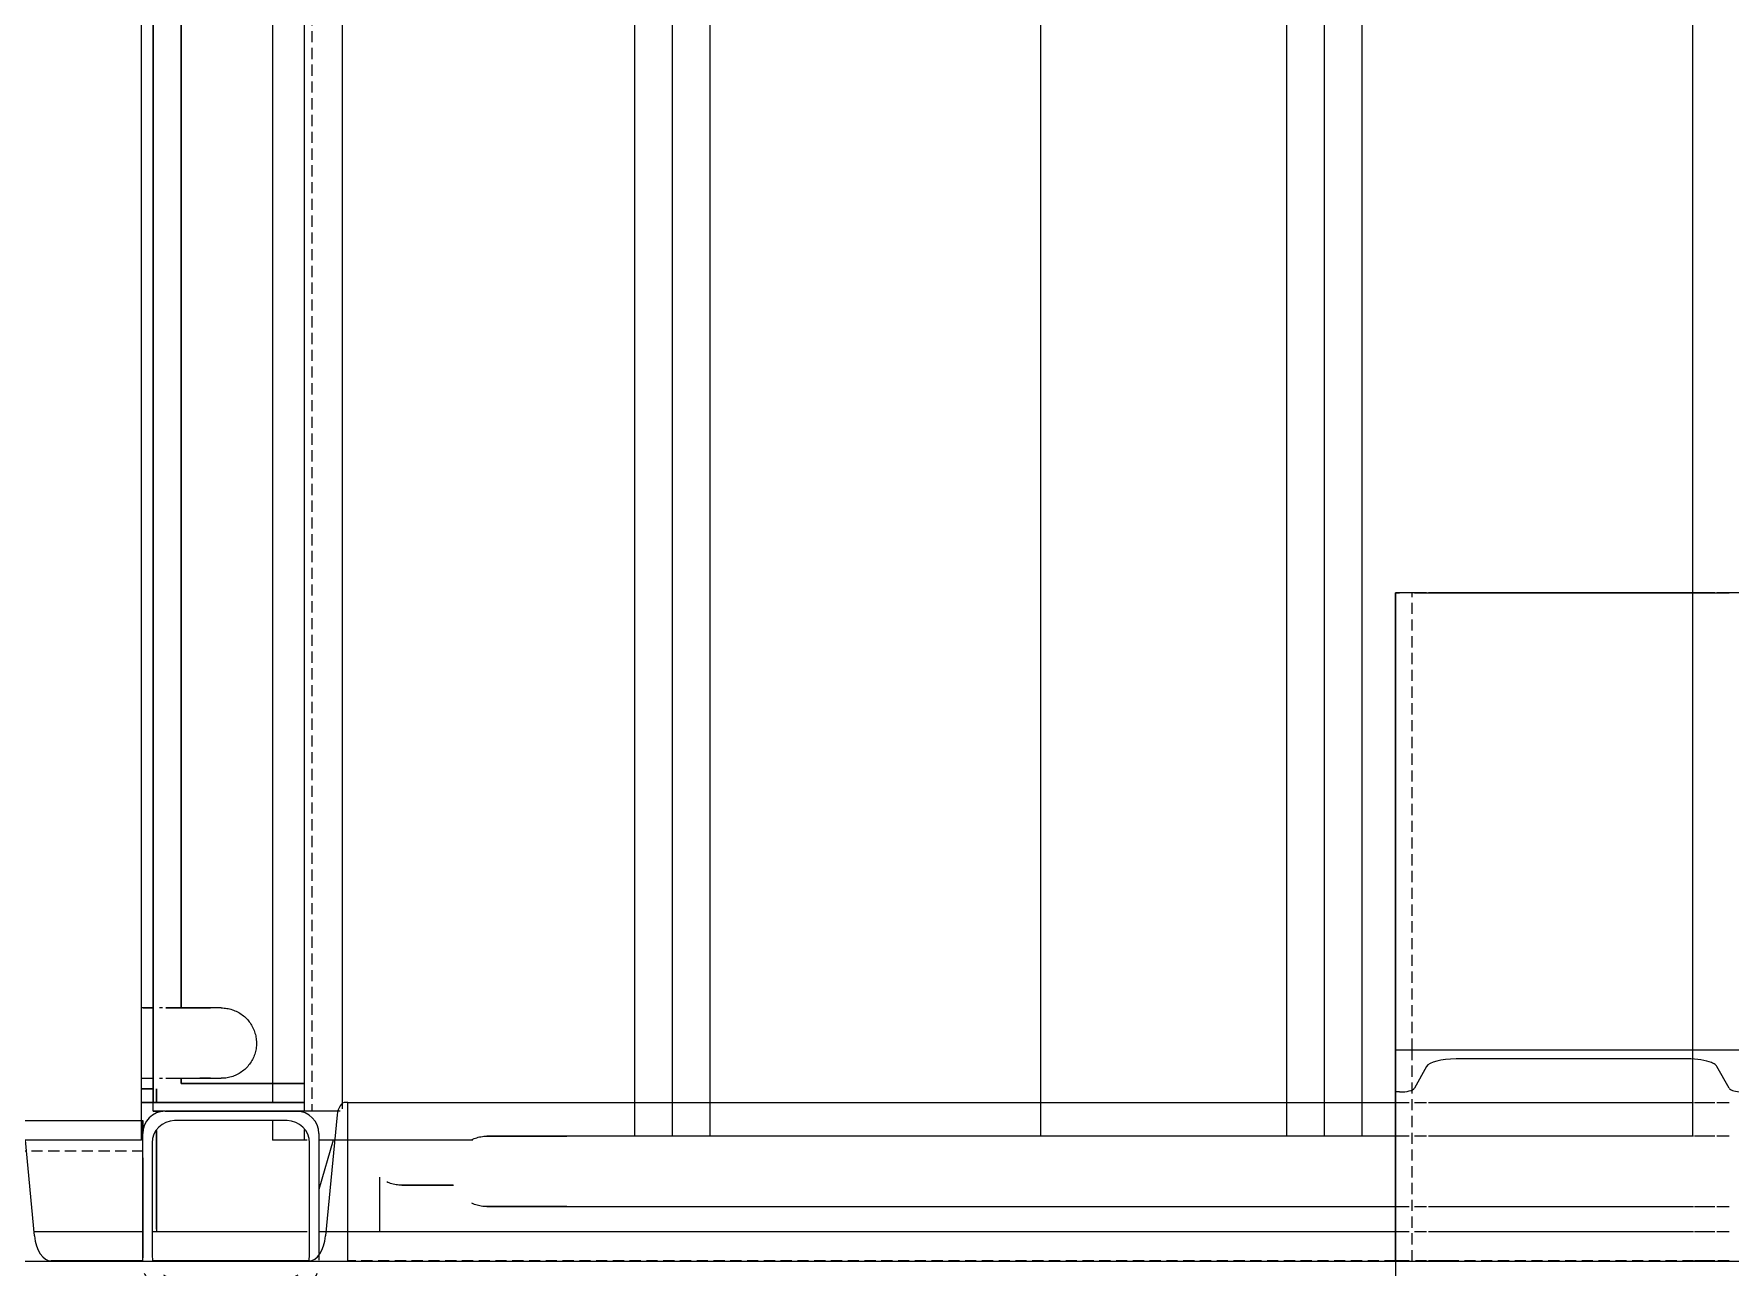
# Model space of a CAD drawing. Header units: centimetres. Extents: x -13617 to -9515, y -261 to 6553.
# Drawn here: x -12963 to -12890.7, y 5477 to 5529.6 of the extents above; entities that cross this region are included whole.
import ezdxf

# ---------------------------------------------------------------- set-up
doc = ezdxf.new("R2010")
doc.units = ezdxf.units.CM
doc.linetypes.add('_Overhead', pattern=[0.47625, 0.3175, -0.15875])
doc.linetypes.add('Hidden', pattern=[0.714375, 0.47625, -0.238125])
for name, color, linetype, lineweight in [('A-FLOR-HRAL', 7, 'Continuous', 9), ('A-WALL', 7, 'Continuous', 9), ('S-BEAM', 7, 'Continuous', 9), ('S-COLS', 7, 'Continuous', 9)]:
    doc.layers.add(name, color=color, linetype=linetype, lineweight=lineweight)

# ---------------------------------------------------------------- blocks, each defined once
blk = doc.blocks.new('C Shapes - C8x16-V105-Planta patio maniobras')
at = {"layer": 'S-BEAM', "color": 254, "true_color": 0xcccccc}
for p, q in [((-12904.972, 5505.747), (-12904.802, 5505.747)), ((-12904.39, 5505.747), (-12904.972, 5505.747)), ((-12904.972, 5486.27), (-12904.972, 5505.747)), ((-12904.972, 5505.747), (-12904.972, 5486.27)), ((-12904.174, 5505.747), (-12904.802, 5505.747)), ((-12904.174, 5505.747), (-12903.656, 5505.747)), ((-12903.656, 5505.747), (-12904.174, 5505.747)), ((-12903.656, 5505.747), (-12902.401, 5505.747)), ((-12891.372, 5505.747), (-12903.573, 5505.747)), ((-12902.401, 5505.747), (-12892.544, 5505.747)), ((-12892.544, 5505.747), (-12891.289, 5505.747)), ((-12891.289, 5505.747), (-12890.771, 5505.747)), ((-12890.771, 5505.747), (-12891.289, 5505.747)), ((-12890.143, 5505.747), (-12890.771, 5505.747)), ((-12904.972, 5477.264), (-12904.972, 5486.27)), ((-12904.972, 5486.27), (-12904.972, 5477.264))]:
    blk.add_line(p, q, dxfattribs=at)
at = {"layer": 'S-BEAM', "color": 254, "linetype": 'Hidden', "true_color": 0xcccccc}
for p, q in [((-12904.263, 5486.27), (-12904.263, 5505.747)), ((-12904.263, 5477.264), (-12904.263, 5486.27))]:
    blk.add_line(p, q, dxfattribs=at)
blk = doc.blocks.new('HSS Rectangular-Column - 75 x 75-V114-Planta patio maniobras')
at = {"layer": 'S-COLS', "color": 253, "true_color": 0xaaaaaa}
for p, q in [((-2.8, 3.75), (2.8, 3.75)), ((-2.772, 3.75), (1.775, 3.75)), ((2.398, 3.35), (-2.397, 3.35)), ((-3.75, 2.059), (-3.75, 2.8)), ((-3.75, -2.64), (-3.75, 2.8)), ((-3.35, 2.398), (-3.35, -2.397)), ((3.35, -2.397), (3.35, 2.398)), ((3.75, 2.8), (3.75, -2.315)), ((-3.75, -0.995), (-3.75, 1.758)), ((-3.75, -1.281), (-3.75, -0.998)), ((3.75, -2.373), (3.75, -2.599)), ((-2.397, -3.35), (1.665, -3.35)), ((1.665, -3.35), (2.398, -3.35)), ((1.665, -3.75), (-2.8, -3.75)), ((2.8, -3.75), (1.665, -3.75))]:
    blk.add_line(p, q, dxfattribs=at)
for centre, radius, start, end in [((-2.8, 2.8), 0.95, 90, 180), ((2.8, 2.8), 0.95, 360, 90), ((-2.397, 2.398), 0.952, 90, 180), ((2.398, 2.398), 0.953, 360, 90), ((-2.397, -2.397), 0.953, 180, 195.28632), ((2.398, -2.397), 0.953, 345.2764, 360), ((-2.8, -2.8), 0.95, 201.48444, 215.36843), ((-2.8, -2.8), 0.95, 224.25012, 270), ((-2.397, -2.397), 0.952, 240, 270), ((2.398, -2.397), 0.952, 270, 300), ((2.8, -2.8), 0.95, 270, 315.74988), ((2.8, -2.8), 0.95, 315.74988, 338.51556)]:
    blk.add_arc(centre, radius, start, end, dxfattribs=at)
blk = doc.blocks.new('C Shapes - C12X25-V118-Planta patio maniobras')
at = {"layer": 'S-BEAM', "color": 254, "true_color": 0xcccccc}
for p, q in [((12.906, 1.712), (99.541, 1.712)), ((99.642, 1.625), (99.642, -0.236)), ((99.642, 0.417), (99.642, 0.115)), ((99.642, 0.115), (99.642, -0.232)), ((99.642, 0.096), (99.642, -0.232)), ((99.642, -0.236), (99.642, 0.093)), ((99.642, -0.232), (99.642, -0.647)), ((99.642, -0.232), (99.642, -0.361)), ((99.642, -5.808), (99.642, -0.236)), ((99.642, -0.361), (99.642, -0.647)), ((99.642, -5.808), (99.642, -0.647)), ((99.642, -0.647), (99.642, -5.808)), ((99.642, -6.34), (-94.708, -6.34)), ((12.906, -6.34), (99.282, -6.34)), ((99.282, -6.34), (12.906, -6.34)), ((99.642, -5.836), (99.642, -6.34)), ((99.642, -6.34), (99.642, -5.951)), ((99.642, -6.34), (99.642, -5.951)), ((99.642, -6.08), (99.642, -5.951))]:
    blk.add_line(p, q, dxfattribs=at)
at = {"layer": 'S-BEAM', "color": 254, "linetype": 'Hidden', "true_color": 0xcccccc}
blk.add_line((12.906, 0.417), (99.642, 0.417), dxfattribs=at)
blk = doc.blocks.new('C Shapes - C12X25-V119-Planta patio maniobras')
at = {"layer": 'S-BEAM', "color": 254, "true_color": 0xcccccc}
for p, q in [((19.89, 1.712), (98.212, 1.712)), ((98.212, 1.712), (98.212, 1.157)), ((98.212, 1.157), (98.212, 1.712)), ((98.212, 0.417), (98.212, 1.157)), ((98.212, 0.115), (98.212, -0.647)), ((98.212, 0.115), (98.212, -0.361)), ((98.212, -3.207), (98.212, 0.115)), ((98.212, -0.361), (98.212, -0.647)), ((98.212, -4.283), (98.212, -0.647)), ((98.212, -0.647), (98.212, -3.207)), ((98.212, -3.212), (98.212, -3.493)), ((98.212, -3.493), (98.212, -3.212)), ((98.212, -3.497), (98.212, -3.751)), ((98.212, -3.751), (98.212, -3.497)), ((98.212, -3.755), (98.212, -3.958)), ((98.212, -3.958), (98.212, -3.755)), ((98.212, -3.972), (98.212, -4.133)), ((98.212, -4.133), (98.212, -3.972))]:
    blk.add_line(p, q, dxfattribs=at)
at = {"layer": 'S-BEAM', "color": 254, "linetype": 'Hidden', "true_color": 0xcccccc}
blk.add_line((19.89, 0.417), (98.212, 0.417), dxfattribs=at)
blk = doc.blocks.new('C Shapes - C12X25-V120-Planta patio maniobras')
at = {"layer": 'S-BEAM', "color": 254, "true_color": 0xcccccc}
for p, q in [((98.317, 6.34), (97.813, 6.34)), ((97.813, 6.34), (98.317, 6.34)), ((97.813, 6.34), (98.317, 6.34)), ((98.458, 6.271), (98.458, 6.34)), ((98.458, 6.322), (98.458, 6.34)), ((98.458, 6.34), (98.458, 5.752)), ((98.458, 6.271), (98.458, 6.322)), ((98.458, 5.808), (98.458, 6.271)), ((98.458, 6.189), (98.458, 6.271)), ((98.458, 6.08), (98.458, 6.189)), ((98.458, 5.808), (98.458, 6.08)), ((98.458, 5.951), (98.458, 6.08)), ((98.458, 5.808), (98.458, 5.951)), ((98.458, 0.361), (98.458, 4.575)), ((98.458, 4.575), (98.458, 0.647)), ((98.458, 0.647), (98.458, 4.575)), ((98.458, 4.575), (98.458, 0.252)), ((98.458, 0.647), (98.458, 0.361)), ((98.458, 0.647), (98.458, 0.361))]:
    blk.add_line(p, q, dxfattribs=at)
blk = doc.blocks.new('Railings 9 - Railings 1-1759077-Planta patio maniobras')
at = {"layer": 'A-FLOR-HRAL', "color": 254, "true_color": 0xd4d4d4}
for p, q in [((-12608.002, 5681.754), (-12608.128, 5681.754)), ((-12607.859, 5681.754), (-12607.699, 5681.754)), ((-12606.833, 5681.754), (-12606.692, 5681.754)), ((-12606.398, 5681.754), (-12606.552, 5681.754)), ((-12606.256, 5681.754), (-12606.398, 5681.754)), ((-12605.496, 5681.754), (-12605.954, 5681.754)), ((-12605.494, 5681.754), (-12605.501, 5681.754)), ((-12605.496, 5681.754), (-12605.494, 5681.754)), ((-12605.022, 5681.678), (-12604.966, 5681.658)), ((-12604.301, 5681.163), (-12604.265, 5681.114)), ((-12604.016, 5680.509), (-12604.007, 5680.45)), ((-12604.007, 5680.45), (-12604, 5680.39)), ((-12604, 5680.39), (-12603.996, 5680.33)), ((-12603.994, 5680.254), (-12603.995, 5680.194)), ((-12604.053, 5679.84), (-12604.07, 5679.782)), ((-12608.13, 5678.754), (-12608.002, 5678.754)), ((-12605.954, 5678.754), (-12605.496, 5678.754)), ((-12605.494, 5678.754), (-12605.496, 5678.754))]:
    blk.add_line(p, q, dxfattribs=at)
at = {"layer": 'A-FLOR-HRAL', "color": 254, "true_color": 0xd4d4d4, "flags": 128}
for points in [[(-12608.397, 5681.754), (-12608.648, 5681.754), (-12608.895, 5681.754)], [(-12608.815, 5681.754), (-12608.574, 5681.754), (-12608.39, 5681.754)], [(-12606.552, 5681.754), (-12606.716, 5681.754), (-12606.891, 5681.754), (-12607.077, 5681.754), (-12607.274, 5681.754), (-12607.48, 5681.754), (-12607.695, 5681.754), (-12607.859, 5681.754)], [(-12607.699, 5681.754), (-12607.505, 5681.754), (-12607.32, 5681.754)], [(-12607.32, 5681.754), (-12607.147, 5681.754), (-12606.984, 5681.754), (-12606.833, 5681.754)], [(-12606.692, 5681.754), (-12606.564, 5681.754), (-12606.447, 5681.754), (-12606.342, 5681.754)], [(-12606.342, 5681.754), (-12606.25, 5681.754), (-12606.17, 5681.754)], [(-12606.007, 5681.754), (-12606.126, 5681.754), (-12606.256, 5681.754)], [(-12606.17, 5681.754), (-12606.102, 5681.754), (-12606.047, 5681.754)], [(-12606.047, 5681.754), (-12606.004, 5681.754), (-12605.974, 5681.754)], [(-12605.806, 5681.754), (-12605.9, 5681.754), (-12606.007, 5681.754)], [(-12605.974, 5681.754), (-12605.957, 5681.754), (-12605.954, 5681.754)], [(-12605.501, 5681.754), (-12605.52, 5681.754), (-12605.552, 5681.754), (-12605.596, 5681.754), (-12605.654, 5681.754), (-12605.723, 5681.754), (-12605.806, 5681.754)], [(-12605.494, 5681.754), (-12605.434, 5681.753), (-12605.374, 5681.749), (-12605.315, 5681.743), (-12605.255, 5681.735), (-12605.196, 5681.724)], [(-12605.196, 5681.724), (-12605.138, 5681.711), (-12605.08, 5681.696), (-12605.022, 5681.678)], [(-12604.966, 5681.658), (-12604.91, 5681.636), (-12604.855, 5681.611)], [(-12604.855, 5681.611), (-12604.801, 5681.585), (-12604.749, 5681.556), (-12604.697, 5681.525), (-12604.647, 5681.492), (-12604.598, 5681.457)], [(-12604.598, 5681.457), (-12604.551, 5681.421), (-12604.505, 5681.382), (-12604.461, 5681.341), (-12604.418, 5681.299), (-12604.377, 5681.255), (-12604.338, 5681.21), (-12604.301, 5681.163)], [(-12604.265, 5681.114), (-12604.232, 5681.065), (-12604.201, 5681.014)], [(-12604.201, 5681.014), (-12604.171, 5680.961), (-12604.144, 5680.908), (-12604.119, 5680.853), (-12604.096, 5680.798), (-12604.075, 5680.741), (-12604.057, 5680.684), (-12604.041, 5680.626), (-12604.027, 5680.568), (-12604.016, 5680.509)], [(-12603.995, 5680.194), (-12603.999, 5680.134), (-12604.005, 5680.075), (-12604.013, 5680.015), (-12604.024, 5679.956), (-12604.037, 5679.898), (-12604.053, 5679.84)], [(-12603.996, 5680.33), (-12603.994, 5680.27), (-12603.994, 5680.254)], [(-12604.07, 5679.782), (-12604.09, 5679.726), (-12604.113, 5679.67), (-12604.137, 5679.615), (-12604.164, 5679.562), (-12604.192, 5679.509), (-12604.223, 5679.457), (-12604.256, 5679.407), (-12604.291, 5679.358), (-12604.328, 5679.311), (-12604.366, 5679.265), (-12604.407, 5679.221), (-12604.449, 5679.178), (-12604.493, 5679.137)], [(-12608.894, 5678.754), (-12608.636, 5678.754), (-12608.39, 5678.754)], [(-12607.859, 5678.754), (-12607.686, 5678.754), (-12607.47, 5678.754), (-12607.265, 5678.754), (-12607.069, 5678.754), (-12606.883, 5678.754), (-12606.709, 5678.754)], [(-12606.709, 5678.754), (-12606.544, 5678.754), (-12606.392, 5678.754), (-12606.25, 5678.754), (-12606.12, 5678.754)], [(-12606.22, 5678.754), (-12606.309, 5678.754), (-12606.409, 5678.754)], [(-12605.954, 5678.754), (-12605.967, 5678.754), (-12605.992, 5678.754), (-12606.03, 5678.754), (-12606.081, 5678.754), (-12606.145, 5678.754), (-12606.22, 5678.754)], [(-12606.12, 5678.754), (-12606.002, 5678.754), (-12605.896, 5678.754), (-12605.802, 5678.754), (-12605.72, 5678.754), (-12605.651, 5678.754), (-12605.594, 5678.754)], [(-12605.594, 5678.754), (-12605.55, 5678.754), (-12605.519, 5678.754)], [(-12605.519, 5678.754), (-12605.5, 5678.754), (-12605.494, 5678.754)], [(-12604.493, 5679.137), (-12604.538, 5679.098), (-12604.585, 5679.061), (-12604.634, 5679.025), (-12604.684, 5678.992), (-12604.735, 5678.961), (-12604.787, 5678.931), (-12604.841, 5678.904), (-12604.895, 5678.879), (-12604.951, 5678.856), (-12605.007, 5678.836), (-12605.064, 5678.817), (-12605.122, 5678.801), (-12605.18, 5678.787), (-12605.239, 5678.776), (-12605.299, 5678.767), (-12605.358, 5678.76), (-12605.418, 5678.756), (-12605.478, 5678.754), (-12605.494, 5678.754)]]:
    blk.add_lwpolyline(points, dxfattribs=at)
blk = doc.blocks.new('C Shapes - C12X25-V131-Planta patio maniobras')
at = {"layer": 'S-BEAM', "color": 254, "true_color": 0xcccccc}
for p, q in [((98.458, -1.089), (98.458, -1.284)), ((98.458, -1.284), (98.458, -1.089)), ((98.458, -1.285), (98.458, -1.542)), ((98.458, -1.542), (98.458, -1.285)), ((98.458, -1.544), (98.458, -1.828)), ((98.458, -1.828), (98.458, -1.544)), ((98.458, -1.829), (98.458, -6.34)), ((98.458, -5.808), (98.458, -1.829)), ((98.458, -2.444), (98.458, -5.808)), ((98.458, -6.08), (98.458, -2.444)), ((12.906, -6.34), (95.257, -6.34)), ((95.257, -6.34), (12.906, -6.34)), ((95.257, -6.34), (12.906, -6.34)), ((98.219, -6.34), (98.458, -6.34)), ((98.458, -6.34), (98.219, -6.34)), ((98.458, -6.34), (98.219, -6.34)), ((98.458, -6.34), (98.458, -5.808)), ((98.458, -5.951), (98.458, -5.808)), ((98.458, -6.189), (98.458, -5.951)), ((98.458, -6.34), (98.458, -6.189))]:
    blk.add_line(p, q, dxfattribs=at)
blk = doc.blocks.new('C Shapes - C12X25-V133-Planta patio maniobras')
at = {"layer": 'S-BEAM', "color": 254, "linetype": 'Hidden', "true_color": 0xcccccc}
for p, q in [((-12904.972, 5477.277), (-12949.595, 5477.277)), ((-12904.659, 5477.277), (-12904.972, 5477.277)), ((-12904.519, 5477.277), (-12904.654, 5477.277)), ((-12904.395, 5477.277), (-12904.514, 5477.277)), ((-12903.656, 5477.277), (-12904.174, 5477.277)), ((-12903.432, 5477.277), (-12903.573, 5477.277)), ((-12903.231, 5477.277), (-12903.426, 5477.277)), ((-12902.984, 5477.277), (-12903.223, 5477.277)), ((-12902.706, 5477.277), (-12902.975, 5477.277)), ((-12902.411, 5477.277), (-12902.696, 5477.277)), ((-12892.282, 5477.277), (-12902.401, 5477.277)), ((-12891.979, 5477.277), (-12892.249, 5477.277)), ((-12891.73, 5477.277), (-12891.969, 5477.277)), ((-12891.526, 5477.277), (-12891.721, 5477.277)), ((-12891.377, 5477.277), (-12891.518, 5477.277)), ((-12890.771, 5477.277), (-12891.289, 5477.277))]:
    blk.add_line(p, q, dxfattribs=at)
blk = doc.blocks.new('Railings 14 - Railings 6-1760021-Planta patio maniobras')
at = {"layer": 'A-FLOR-HRAL', "color": 254, "true_color": 0xd4d4d4}
for p, q in [((-12958.192, 5681.754), (-12967.385, 5681.754)), ((-12932.087, 5681.754), (-12958.192, 5681.754)), ((-12931.774, 5681.754), (-12932.087, 5681.754)), ((-12931.634, 5681.754), (-12931.769, 5681.754)), ((-12931.509, 5681.754), (-12931.63, 5681.754)), ((-12930.771, 5681.754), (-12931.289, 5681.754)), ((-12930.546, 5681.754), (-12930.688, 5681.754)), ((-12930.344, 5681.754), (-12930.541, 5681.754)), ((-12930.098, 5681.754), (-12930.338, 5681.754)), ((-12929.82, 5681.754), (-12930.091, 5681.754)), ((-12929.525, 5681.754), (-12929.811, 5681.754)), ((-12919.397, 5681.754), (-12929.516, 5681.754)), ((-12919.093, 5681.754), (-12919.364, 5681.754)), ((-12918.844, 5681.754), (-12919.084, 5681.754)), ((-12918.64, 5681.754), (-12918.837, 5681.754)), ((-12918.491, 5681.754), (-12918.634, 5681.754)), ((-12917.886, 5681.754), (-12918.404, 5681.754)), ((-12967.385, 5678.754), (-12958.192, 5678.754)), ((-12958.192, 5678.754), (-12932.087, 5678.754)), ((-12932.087, 5678.754), (-12931.774, 5678.754)), ((-12931.769, 5678.754), (-12931.634, 5678.754)), ((-12931.63, 5678.754), (-12931.51, 5678.754)), ((-12931.289, 5678.754), (-12930.771, 5678.754)), ((-12930.688, 5678.754), (-12930.546, 5678.754)), ((-12930.541, 5678.754), (-12930.345, 5678.754)), ((-12930.338, 5678.754), (-12930.099, 5678.754)), ((-12930.091, 5678.754), (-12929.821, 5678.754)), ((-12929.811, 5678.754), (-12929.526, 5678.754)), ((-12929.516, 5678.754), (-12919.397, 5678.754)), ((-12919.364, 5678.754), (-12919.094, 5678.754)), ((-12919.084, 5678.754), (-12918.845, 5678.754)), ((-12918.837, 5678.754), (-12918.64, 5678.754)), ((-12918.634, 5678.754), (-12918.492, 5678.754)), ((-12918.404, 5678.754), (-12917.886, 5678.754))]:
    blk.add_line(p, q, dxfattribs=at)
at = {"layer": 'A-FLOR-HRAL', "color": 254, "true_color": 0xd4d4d4, "flags": 128}
for points in [[(-12971.442, 5681.604), (-12971.388, 5681.629), (-12971.332, 5681.652), (-12971.276, 5681.673), (-12971.219, 5681.691), (-12971.161, 5681.707), (-12971.103, 5681.721), (-12971.044, 5681.732), (-12970.984, 5681.741), (-12970.925, 5681.748), (-12970.865, 5681.752), (-12970.805, 5681.754), (-12970.789, 5681.754)], [(-12970.789, 5681.754), (-12970.782, 5681.754), (-12970.763, 5681.754), (-12970.731, 5681.754), (-12970.687, 5681.754), (-12970.629, 5681.754), (-12970.559, 5681.754), (-12970.477, 5681.754), (-12970.383, 5681.754), (-12970.276, 5681.754), (-12970.157, 5681.754), (-12970.027, 5681.754), (-12969.885, 5681.754), (-12969.731, 5681.754), (-12969.567, 5681.754), (-12969.391, 5681.754), (-12969.205, 5681.754), (-12969.009, 5681.754), (-12968.803, 5681.754), (-12968.587, 5681.754), (-12968.362, 5681.754), (-12968.128, 5681.754), (-12967.886, 5681.754), (-12967.635, 5681.754), (-12967.385, 5681.754)], [(-12958.192, 5681.754), (-12958.458, 5681.754), (-12958.73, 5681.754), (-12959.009, 5681.754), (-12959.294, 5681.754), (-12959.585, 5681.754), (-12959.88, 5681.754), (-12960.181, 5681.754), (-12960.485, 5681.754), (-12960.793, 5681.754), (-12961.105, 5681.754), (-12961.419, 5681.754), (-12961.735, 5681.754), (-12962.053, 5681.754), (-12962.372, 5681.754), (-12962.692, 5681.754), (-12963.012, 5681.754), (-12963.332, 5681.754), (-12963.65, 5681.754), (-12963.968, 5681.754), (-12964.283, 5681.754), (-12964.596, 5681.754), (-12964.906, 5681.754), (-12965.213, 5681.754), (-12965.516, 5681.754), (-12965.815, 5681.754), (-12966.108, 5681.754), (-12966.397, 5681.754), (-12966.68, 5681.754), (-12966.956, 5681.754), (-12967.226, 5681.754), (-12967.488, 5681.754), (-12967.743, 5681.754), (-12967.991, 5681.754), (-12968.23, 5681.754), (-12968.46, 5681.754), (-12968.681, 5681.754), (-12968.893, 5681.754), (-12969.094, 5681.754), (-12969.286, 5681.754), (-12969.468, 5681.754), (-12969.638, 5681.754), (-12969.798, 5681.754), (-12969.947, 5681.754), (-12970.084, 5681.754), (-12970.209, 5681.754), (-12970.323, 5681.754), (-12970.425, 5681.754), (-12970.514, 5681.754), (-12970.591, 5681.754), (-12970.655, 5681.754), (-12970.707, 5681.754), (-12970.746, 5681.754), (-12970.773, 5681.754), (-12970.787, 5681.754), (-12970.789, 5681.754)], [(-12970.789, 5678.754), (-12970.849, 5678.755), (-12970.909, 5678.759), (-12970.968, 5678.765), (-12971.028, 5678.773), (-12971.087, 5678.784), (-12971.145, 5678.797), (-12971.203, 5678.813), (-12971.261, 5678.83), (-12971.317, 5678.85), (-12971.373, 5678.873), (-12971.428, 5678.897)], [(-12967.385, 5678.754), (-12967.643, 5678.754), (-12967.894, 5678.754), (-12968.136, 5678.754), (-12968.37, 5678.754), (-12968.595, 5678.754), (-12968.81, 5678.754), (-12969.016, 5678.754), (-12969.212, 5678.754), (-12969.397, 5678.754), (-12969.572, 5678.754), (-12969.736, 5678.754), (-12969.889, 5678.754), (-12970.031, 5678.754), (-12970.161, 5678.754), (-12970.28, 5678.754), (-12970.386, 5678.754), (-12970.48, 5678.754), (-12970.562, 5678.754), (-12970.631, 5678.754), (-12970.688, 5678.754), (-12970.732, 5678.754), (-12970.764, 5678.754), (-12970.783, 5678.754), (-12970.789, 5678.754)], [(-12970.789, 5678.754), (-12970.782, 5678.754), (-12970.763, 5678.754), (-12970.731, 5678.754), (-12970.687, 5678.754), (-12970.629, 5678.754), (-12970.559, 5678.754), (-12970.477, 5678.754), (-12970.383, 5678.754), (-12970.276, 5678.754), (-12970.157, 5678.754), (-12970.027, 5678.754), (-12969.885, 5678.754), (-12969.731, 5678.754), (-12969.567, 5678.754), (-12969.391, 5678.754), (-12969.205, 5678.754), (-12969.009, 5678.754), (-12968.803, 5678.754), (-12968.587, 5678.754), (-12968.362, 5678.754), (-12968.128, 5678.754), (-12967.886, 5678.754), (-12967.635, 5678.754), (-12967.377, 5678.754), (-12967.111, 5678.754), (-12966.838, 5678.754), (-12966.559, 5678.754), (-12966.274, 5678.754), (-12965.983, 5678.754), (-12965.688, 5678.754), (-12965.387, 5678.754), (-12965.082, 5678.754), (-12964.774, 5678.754), (-12964.463, 5678.754), (-12964.148, 5678.754), (-12963.832, 5678.754), (-12963.514, 5678.754), (-12963.195, 5678.754), (-12962.875, 5678.754), (-12962.555, 5678.754), (-12962.236, 5678.754), (-12961.917, 5678.754), (-12961.599, 5678.754), (-12961.284, 5678.754), (-12960.971, 5678.754), (-12960.661, 5678.754), (-12960.354, 5678.754), (-12960.052, 5678.754), (-12959.753, 5678.754), (-12959.46, 5678.754), (-12959.171, 5678.754), (-12958.889, 5678.754), (-12958.613, 5678.754), (-12958.343, 5678.754), (-12958.192, 5678.754)]]:
    blk.add_lwpolyline(points, dxfattribs=at)
blk = doc.blocks.new('Railings 15 - Railings 6-1760135-Planta patio maniobras')
at = {"layer": 'A-FLOR-HRAL', "color": 254, "true_color": 0xd4d4d4}
for p, q in [((-12971.145, 5678.797), (-12971.203, 5678.813)), ((-12971.087, 5678.784), (-12971.145, 5678.797)), ((-12971.028, 5678.773), (-12971.087, 5678.784)), ((-12970.783, 5678.754), (-12970.789, 5678.754)), ((-12970.789, 5678.754), (-12970.782, 5678.754)), ((-12970.764, 5678.754), (-12970.783, 5678.754)), ((-12970.782, 5678.754), (-12970.763, 5678.754)), ((-12970.732, 5678.754), (-12970.764, 5678.754)), ((-12970.763, 5678.754), (-12970.731, 5678.754)), ((-12970.688, 5678.754), (-12970.732, 5678.754)), ((-12970.731, 5678.754), (-12970.687, 5678.754)), ((-12970.687, 5678.754), (-12970.629, 5678.754)), ((-12970.629, 5678.754), (-12970.559, 5678.754)), ((-12970.48, 5678.754), (-12970.562, 5678.754)), ((-12970.559, 5678.754), (-12970.477, 5678.754)), ((-12970.386, 5678.754), (-12970.48, 5678.754)), ((-12970.477, 5678.754), (-12970.383, 5678.754)), ((-12970.28, 5678.754), (-12970.386, 5678.754)), ((-12970.383, 5678.754), (-12970.276, 5678.754)), ((-12970.276, 5678.754), (-12970.157, 5678.754)), ((-12970.157, 5678.754), (-12970.027, 5678.754)), ((-12970.027, 5678.754), (-12969.885, 5678.754)), ((-12969.885, 5678.754), (-12969.731, 5678.754)), ((-12969.731, 5678.754), (-12969.567, 5678.754)), ((-12969.567, 5678.754), (-12969.391, 5678.754)), ((-12969.391, 5678.754), (-12969.205, 5678.754)), ((-12969.016, 5678.754), (-12969.212, 5678.754)), ((-12969.205, 5678.754), (-12969.009, 5678.754)), ((-12968.81, 5678.754), (-12969.016, 5678.754)), ((-12969.009, 5678.754), (-12968.803, 5678.754)), ((-12968.595, 5678.754), (-12968.81, 5678.754)), ((-12968.803, 5678.754), (-12968.587, 5678.754))]:
    blk.add_line(p, q, dxfattribs=at)
at = {"layer": 'A-FLOR-HRAL', "color": 254, "true_color": 0xd4d4d4, "flags": 128}
for points in [[(-12971.203, 5678.813), (-12971.261, 5678.83), (-12971.317, 5678.85), (-12971.373, 5678.873), (-12971.428, 5678.897)], [(-12970.909, 5678.759), (-12970.968, 5678.765), (-12971.028, 5678.773)], [(-12970.789, 5678.754), (-12970.849, 5678.755), (-12970.909, 5678.759)], [(-12970.562, 5678.754), (-12970.631, 5678.754), (-12970.688, 5678.754)], [(-12969.212, 5678.754), (-12969.397, 5678.754), (-12969.572, 5678.754), (-12969.736, 5678.754), (-12969.889, 5678.754), (-12970.031, 5678.754), (-12970.161, 5678.754), (-12970.28, 5678.754)]]:
    blk.add_lwpolyline(points, dxfattribs=at)
blk = doc.blocks.new('Railings 16 - Railings 16-1761425-Planta patio maniobras')
at = {"layer": 'A-FLOR-HRAL', "color": 254, "true_color": 0xd4d4d4}
for p, q in [((-12952.807, 5570.456), (-12951.907, 5570.456)), ((-12952.807, 5570.391), (-12952.807, 5484.838)), ((-12951.791, 5570.456), (-12951.648, 5570.456)), ((-12952.807, 5484.838), (-12952.807, 5484.014)), ((-12952.807, 5483.254), (-12952.807, 5482.419)), ((-12951.452, 5482.419), (-12952.807, 5482.419))]:
    blk.add_line(p, q, dxfattribs=at)
blk = doc.blocks.new('Railings 17 - Railings 16-1762217-Planta patio maniobras')
at = {"layer": 'A-FLOR-HRAL', "color": 254, "true_color": 0xd4d4d4}
for p, q in [((-12953.452, 5570.391), (-12953.452, 5483.654)), ((-12939.372, 5484.033), (-12939.372, 5570.391)), ((-12937.77, 5484.033), (-12937.77, 5570.391)), ((-12936.168, 5484.033), (-12936.168, 5570.391)), ((-12922.087, 5484.033), (-12922.087, 5570.391)), ((-12911.607, 5484.033), (-12911.607, 5570.391)), ((-12910.005, 5484.033), (-12910.005, 5570.391)), ((-12908.403, 5484.033), (-12908.403, 5570.391)), ((-12894.322, 5505.747), (-12894.322, 5570.391)), ((-12894.322, 5486.27), (-12894.322, 5505.747)), ((-12894.322, 5484.033), (-12894.322, 5486.27)), ((-12939.372, 5482.591), (-12939.372, 5484.033)), ((-12937.77, 5482.59), (-12937.77, 5484.033)), ((-12936.168, 5482.59), (-12936.168, 5484.033)), ((-12922.087, 5482.589), (-12922.087, 5484.033)), ((-12911.607, 5482.587), (-12911.607, 5484.033)), ((-12910.005, 5482.586), (-12910.005, 5484.033)), ((-12908.403, 5482.586), (-12908.403, 5484.033)), ((-12894.322, 5482.583), (-12894.322, 5484.033)), ((-12953.452, 5482.871), (-12953.452, 5482.419)), ((-12953.329, 5482.419), (-12953.452, 5482.419)), ((-12952.155, 5482.419), (-12952.854, 5482.419)), ((-12946.272, 5482.419), (-12952.155, 5482.419))]:
    blk.add_line(p, q, dxfattribs=at)
blk = doc.blocks.new('Railings 18 - Railings 16-1763403-Planta patio maniobras')
at = {"layer": 'A-FLOR-HRAL', "color": 254, "true_color": 0xd4d4d4}
for p, q in [((-12958.39, 5483.259), (-12958.39, 5674.057)), ((-12958.39, 5482.419), (-12958.39, 5483.259)), ((-12958.39, 5482.419), (-13036.654, 5482.419))]:
    blk.add_line(p, q, dxfattribs=at)
blk = doc.blocks.new('PQ_RVR_EST-01_ZZ_ZZ_MO_T_A_rvt-1-Planta patio maniobras')
at = {"layer": 'S-BEAM', "color": 254, "true_color": 0xcccccc}
for p, q in [((-12904.972, 5484.476), (-12904.972, 5486.27)), ((-12904.972, 5486.27), (-12889.972, 5486.27)), ((-12904.972, 5486.27), (-12904.972, 5416.172)), ((-12892.544, 5485.883), (-12902.401, 5485.883)), ((-12903.656, 5485.565), (-12904.174, 5484.635)), ((-12890.771, 5484.635), (-12891.289, 5485.565)), ((-12904.802, 5484.476), (-12904.972, 5484.476)), ((-12904.972, 5484.476), (-12904.972, 5477.264)), ((-12957.886, 5484.033), (-12958.39, 5484.033)), ((-12958.39, 5484.033), (-12957.886, 5484.033)), ((-12951.452, 5484.033), (-12957.886, 5484.033)), ((-12957.886, 5484.033), (-12951.9, 5484.033)), ((-12951.9, 5484.033), (-12951.648, 5484.033)), ((-12951.648, 5484.033), (-12951.452, 5484.033)), ((-12949.595, 5484.033), (-12949.693, 5484.033)), ((-12949.595, 5477.264), (-12949.595, 5484.033)), ((-12949.595, 5484.033), (-12904.972, 5484.033)), ((-12904.972, 5484.033), (-12904.658, 5484.033)), ((-12904.654, 5484.033), (-12904.518, 5484.033)), ((-12904.514, 5484.033), (-12904.394, 5484.033)), ((-12904.174, 5484.033), (-12903.656, 5484.033)), ((-12903.573, 5484.033), (-12903.43, 5484.033)), ((-12903.426, 5484.033), (-12903.229, 5484.033)), ((-12903.223, 5484.033), (-12902.982, 5484.033)), ((-12902.975, 5484.033), (-12902.704, 5484.033)), ((-12902.696, 5484.033), (-12902.409, 5484.033)), ((-12902.401, 5484.033), (-12892.282, 5484.033)), ((-12892.249, 5484.033), (-12891.977, 5484.033)), ((-12891.969, 5484.033), (-12891.728, 5484.033)), ((-12891.721, 5484.033), (-12891.524, 5484.033)), ((-12891.518, 5484.033), (-12891.376, 5484.033)), ((-12891.289, 5484.033), (-12890.771, 5484.033)), ((-12950.052, 5483.501), (-12950.544, 5478.34)), ((-12962.944, 5478.34), (-12963.333, 5482.419)), ((-12950.221, 5482.419), (-12950.832, 5480.324)), ((-12948.245, 5480.849), (-12948.245, 5478.514)), ((-12958.332, 5477.277), (-12962.226, 5477.277)), ((-12951.262, 5477.277), (-12957.87, 5477.277))]:
    blk.add_line(p, q, dxfattribs=at)
for centre, major_axis, ratio, start_param, end_param in [((-12902.401, 5485.502), (1.273, 0), 0.299116, 1.570796, 2.976485), ((-12892.544, 5485.502), (1.273, 0), 0.299116, 1.102234, 1.570796), ((-12892.544, 5485.502), (1.273, 0), 0.299116, 0.633671, 1.102234), ((-12892.544, 5485.502), (1.273, 0), 0.299116, 0.39939, 0.633671), ((-12892.544, 5485.502), (1.273, 0), 0.299116, 0.165108, 0.39939), ((-12904.802, 5484.666), (0.636, 0), 0.299116, 4.712389, 6.118077), ((-12890.143, 5484.666), (0.636, 0), 0.299116, 3.306701, 3.540982), ((-12890.143, 5484.666), (0.636, 0), 0.299116, 3.540982, 4.712389), ((-12949.693, 5483.397), (0, 0.636), 0.571895, 0, 1.405688), ((-12962.226, 5478.549), (0, 1.273), 0.571895, 1.735904, 3.141593), ((-12951.262, 5478.549), (0, 1.273), 0.571895, 3.141593, 4.547281)]:
    blk.add_ellipse(centre, major_axis=major_axis, ratio=ratio, start_param=start_param, end_param=end_param, dxfattribs=at)
at = {"layer": 'A-FLOR-HRAL', "color": 254, "linetype": '_Overhead', "lineweight": 9, "true_color": 0xd4d4d4}
for name, p in [('Railings 18 - Railings 16-1763403-Planta patio maniobras', (0, 0)), ('Railings 16 - Railings 16-1761425-Planta patio maniobras', (0, 0)), ('Railings 17 - Railings 16-1762217-Planta patio maniobras', (2, 0)), ('Railings 9 - Railings 1-1759077-Planta patio maniobras', (-349.495, -193.698)), ('Railings 14 - Railings 6-1760021-Planta patio maniobras', (27.115, -199.163)), ('Railings 15 - Railings 6-1760135-Planta patio maniobras', (23.484, -198.251))]:
    blk.add_blockref(name, p, dxfattribs=at)
at = {"layer": 'S-BEAM', "color": 254, "linetype": '_Overhead', "lineweight": 9, "true_color": 0xd4d4d4, "rotation": 270}
for name, p in [('C Shapes - C12X25-V131-Planta patio maniobras', (-12950.363, 5583.296)), ('C Shapes - C12X25-V118-Planta patio maniobras', (-12951.546, 5583.296))]:
    blk.add_blockref(name, p, dxfattribs=at)
at = {"layer": 'S-BEAM', "color": 254, "linetype": '_Overhead', "lineweight": 9, "true_color": 0xd4d4d4}
for name, p in [('C Shapes - C8x16-V105-Planta patio maniobras', (0, 0)), ('C Shapes - C12X25-V120-Planta patio maniobras', (-13056.203, 5478.262)), ('C Shapes - C12X25-V119-Planta patio maniobras', (-13056.544, 5481.547)), ('C Shapes - C12X25-V133-Planta patio maniobras', (0, 0))]:
    blk.add_blockref(name, p, dxfattribs=at)
at = {"layer": 'S-COLS', "color": 254, "linetype": '_Overhead', "lineweight": 9, "true_color": 0xd4d4d4}
blk.add_blockref('HSS Rectangular-Column - 75 x 75-V114-Planta patio maniobras', (-12954.582, 5479.904), dxfattribs=at)
blk = doc.blocks.new('PQ_RVR_ARQ-01_ZZ_ZZ_MO_T_A_rvt-1-Planta patio maniobras')
at = {"layer": 'A-WALL', "color": 253, "lineweight": 18, "true_color": 0xaaaaaa}
for p, q in [((-12958.332, 5478.514), (-12962.961, 5478.514)), ((-12951.329, 5478.514), (-12957.932, 5478.514)), ((-12950.515, 5478.514), (-12950.832, 5478.514)), ((-12904.972, 5478.514), (-12950.515, 5478.514)), ((-12904.659, 5478.514), (-12904.972, 5478.514)), ((-12904.519, 5478.514), (-12904.654, 5478.514)), ((-12904.395, 5478.514), (-12904.514, 5478.514)), ((-12903.656, 5478.514), (-12904.174, 5478.514)), ((-12903.431, 5478.514), (-12903.573, 5478.514)), ((-12903.23, 5478.514), (-12903.426, 5478.514)), ((-12902.984, 5478.514), (-12903.223, 5478.514)), ((-12902.706, 5478.514), (-12902.975, 5478.514)), ((-12902.411, 5478.514), (-12902.696, 5478.514)), ((-12892.282, 5478.514), (-12902.401, 5478.514)), ((-12891.979, 5478.514), (-12892.249, 5478.514)), ((-12891.73, 5478.514), (-12891.969, 5478.514)), ((-12891.526, 5478.514), (-12891.721, 5478.514)), ((-12891.377, 5478.514), (-12891.518, 5478.514)), ((-12890.771, 5478.514), (-12891.289, 5478.514))]:
    blk.add_line(p, q, dxfattribs=at)
at = {"layer": 'A-WALL', "color": 253, "true_color": 0xaaaaaa}
for p, q in [((-13278.531, 5477.264), (-12904.972, 5477.264)), ((-12904.972, 5477.264), (-12889.972, 5477.264))]:
    blk.add_line(p, q, dxfattribs=at)

msp = doc.modelspace()

# ---------------------------------------------------------------- block references
at = {"lineweight": 5}
msp.add_blockref('PQ_RVR_EST-01_ZZ_ZZ_MO_T_A_rvt-1-Planta patio maniobras', (0, 0), dxfattribs=at)

# ---------------------------------------------------------------- next in the draw order: block references
msp.add_blockref('PQ_RVR_ARQ-01_ZZ_ZZ_MO_T_A_rvt-1-Planta patio maniobras', (0, 0), dxfattribs=at)

doc.saveas('drawing.dxf')
